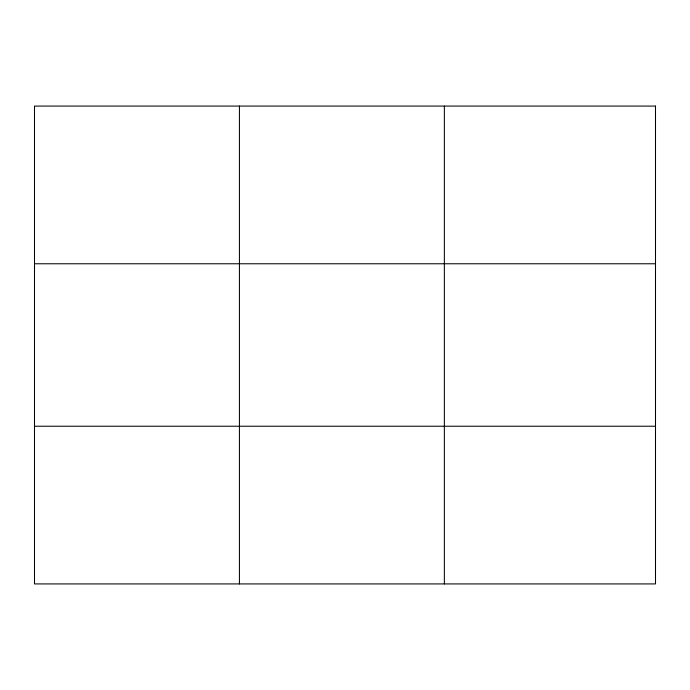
<?xml version="1.0" encoding="UTF-8"?>
<svg xmlns="http://www.w3.org/2000/svg" width="690" height="690" viewBox="0 0 690 690"><rect width="100%" height="100%" fill="white"/><g stroke="black" fill="none" stroke-linecap="round" stroke-linejoin="round"><path stroke-width="1.03" d="M239.43 583.921L239.43 106.079M444.36 583.921L444.36 106.079M34.5 263.77L655.5 263.77M34.5 426.23L655.5 426.23M655.5 106.079L655.5 583.921L34.5 583.921L34.5 106.079L655.5 106.079"/></g></svg>
